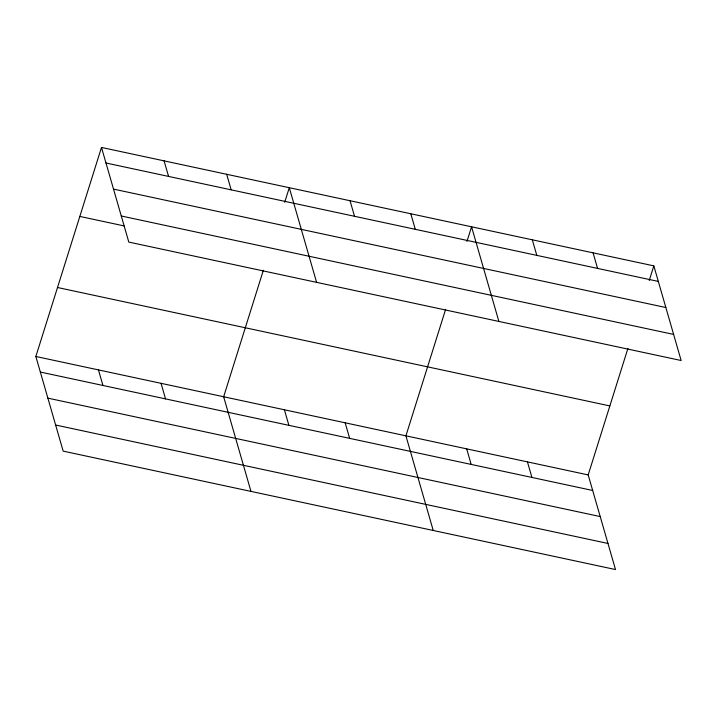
<?xml version="1.0" encoding="UTF-8"?>
<svg xmlns="http://www.w3.org/2000/svg" width="717" height="717" viewBox="0 0 717 717"><rect width="100%" height="100%" fill="white"/><g stroke="black" fill="none" stroke-linecap="round" stroke-linejoin="round"><path stroke-width="1.08" d="M627.904 348.444L588.191 474.914L615.509 569.558L63.168 451.127L35.85 356.483L101.491 147.442L653.832 265.873L681.15 360.517L128.809 242.086L101.491 147.442M263.354 270.282L223.65 396.752L250.968 491.396M284.694 202.337L289.283 187.702L316.6 282.355M445.633 309.359L405.921 435.837L433.238 530.481M466.964 241.423L471.562 226.787L498.88 321.431M649.235 280.508L653.832 265.873M105.982 163.001L658.323 281.431M113.51 189.1L665.86 307.53M121.272 215.987L673.621 334.418M79.829 216.426L124.077 225.909M57.512 287.499L609.853 405.93M35.85 356.483L588.191 474.914M40.34 372.042L592.681 490.473M47.878 398.141L600.219 516.572M55.639 425.029L607.98 543.459M593.076 252.841L597.566 268.4M532.319 239.819L536.809 255.377M527.434 461.891L531.924 477.45M410.796 213.765L415.295 229.323M466.677 448.86L471.168 464.419M350.039 200.733L354.53 216.292M345.164 422.806L349.654 438.365M226.689 174.285L231.179 189.844M284.407 409.774L288.897 425.333M164.085 160.859L168.576 176.418M161.047 383.326L165.537 398.885M98.453 369.9L102.943 385.459"/></g></svg>
